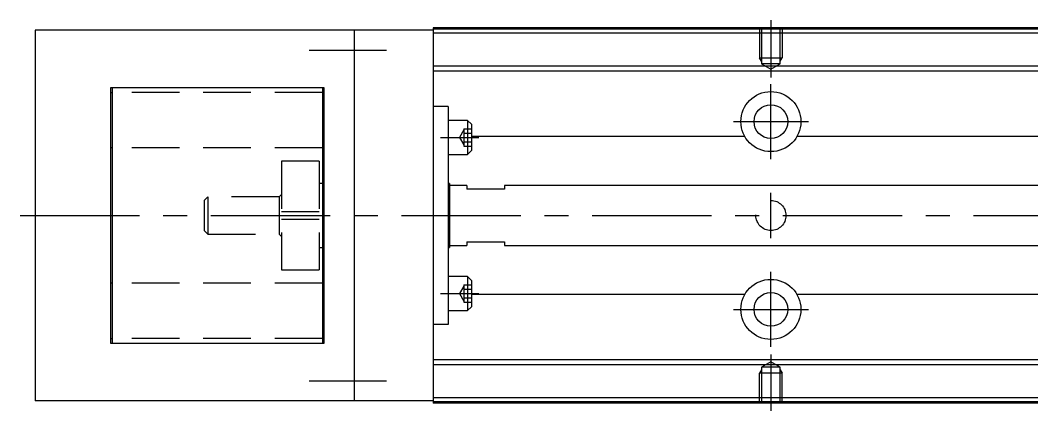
# Model space of a CAD drawing. Extents: x 0 to 524, y -8 to 401.
# Drawn here: x 117.1 to 251.9, y 202.7 to 254.7 of the extents above; entities that cross this region are included whole.
import ezdxf

# ---------------------------------------------------------------- set-up
doc = ezdxf.new("R2010")
doc.units = 0
doc.header["$LTSCALE"] = 0.5
doc.linetypes.add('CENTER', pattern=[50.8, 31.75, -6.35, 6.35, -6.35])
doc.linetypes.add('DASHED', pattern=[19.05, 12.7, -6.35])
for name, color, linetype in [('MSM_CENTER', 1, 'CENTER'), ('MSM_CONTINUOUS', 7, 'CONTINUOUS'), ('MSM_DASHED', 4, 'DASHED')]:
    doc.layers.add(name, color=color, linetype=linetype)

msp = doc.modelspace()

# ---------------------------------------------------------------- linework, layer by layer
at = {"layer": 'MSM_CENTER'}
for p, q in [((217.11, 254.69), (217.11, 247.06)), ((155.61, 250.69), (165.91, 250.69)), ((217.11, 236.19), (217.11, 246.19)), ((212.11, 241.19), (222.11, 241.19)), ((173.11, 239.08), (178.21, 239.08)), ((217.11, 225.69), (217.11, 231.69)), ((117.11, 228.69), (434.11, 228.69)), ((217.11, 211.19), (217.11, 221.19)), ((173.11, 218.3), (178.21, 218.3)), ((212.11, 216.19), (222.11, 216.19)), ((217.11, 210.2), (217.11, 202.69)), ((155.61, 206.69), (165.91, 206.69))]:
    msp.add_line(p, q, dxfattribs=at)
at = {"layer": 'MSM_CONTINUOUS'}
for p, q in [((119.11, 253.39), (119.11, 203.99)), ((172.11, 253.39), (119.11, 253.39)), ((161.61, 253.39), (161.61, 203.99)), ((422.11, 253.69), (172.11, 253.69)), ((172.11, 253.69), (172.11, 203.69)), ((422.11, 253.49), (172.11, 253.49)), ((422.11, 252.99), (172.11, 252.99)), ((266.11, 248.59), (172.11, 248.59)), ((266.11, 247.89), (172.11, 247.89)), ((129.11, 245.69), (129.11, 211.69)), ((157.61, 245.69), (129.11, 245.69)), ((129.36, 245.69), (129.36, 211.69)), ((157.36, 245.69), (157.36, 211.69)), ((157.61, 211.69), (157.61, 245.69)), ((129.11, 245.09), (129.36, 245.09)), ((157.36, 245.09), (157.61, 245.09)), ((174.11, 243.19), (172.11, 243.19)), ((174.11, 243.19), (174.11, 214.19)), ((176.71, 241.33), (174.11, 241.33)), ((176.71, 241.33), (176.71, 236.83)), ((177.21, 240.83), (176.71, 241.33)), ((177.21, 240.83), (177.21, 237.33)), ((213.62, 239.23), (177.21, 239.23)), ((266.11, 239.23), (220.59, 239.23)), ((129.36, 237.69), (129.11, 237.69)), ((157.61, 237.69), (157.36, 237.69)), ((176.71, 236.83), (177.21, 237.33)), ((174.11, 236.83), (176.71, 236.83)), ((157.61, 232.94), (157.36, 232.94)), ((174.31, 232.94), (174.11, 232.94)), ((174.31, 232.94), (174.31, 224.44)), ((176.61, 232.69), (174.31, 232.69)), ((176.61, 232.69), (176.61, 232.19)), ((181.61, 232.19), (176.61, 232.19)), ((181.61, 232.69), (181.61, 232.19)), ((259.11, 232.69), (181.61, 232.69)), ((176.61, 225.19), (181.61, 225.19)), ((176.61, 225.19), (176.61, 224.69)), ((181.61, 225.19), (181.61, 224.69)), ((157.36, 224.44), (157.61, 224.44)), ((174.11, 224.44), (174.31, 224.44)), ((174.31, 224.69), (176.61, 224.69)), ((181.61, 224.69), (259.11, 224.69)), ((129.36, 219.69), (129.11, 219.69)), ((157.61, 219.69), (157.36, 219.69)), ((176.71, 220.55), (174.11, 220.55)), ((176.71, 220.55), (176.71, 216.05)), ((177.21, 220.05), (176.71, 220.55)), ((177.21, 220.05), (177.21, 216.55)), ((213.62, 218.15), (177.21, 218.15)), ((266.11, 218.15), (220.59, 218.15)), ((174.11, 216.05), (176.71, 216.05)), ((176.71, 216.05), (177.21, 216.55)), ((174.11, 214.19), (172.11, 214.19)), ((129.11, 212.29), (129.36, 212.29)), ((129.11, 211.69), (157.61, 211.69)), ((157.36, 212.29), (157.61, 212.29)), ((266.11, 209.49), (172.11, 209.49)), ((266.11, 208.79), (172.11, 208.79)), ((172.11, 203.99), (119.11, 203.99)), ((422.11, 204.39), (172.11, 204.39)), ((422.11, 203.89), (172.11, 203.89)), ((422.11, 203.69), (172.11, 203.69))]:
    msp.add_line(p, q, dxfattribs=at)
for centre, radius in [((217.11, 241.19), 4), ((217.11, 241.19), 2.25), ((217.11, 216.19), 4), ((217.11, 216.19), 2.25)]:
    msp.add_circle(centre, radius, dxfattribs=at)
at = {"layer": 'MSM_DASHED'}
for p, q in [((215.61, 253.69), (215.61, 249.69)), ((215.88, 253.69), (215.88, 248.89)), ((218.34, 248.89), (218.34, 253.69)), ((218.61, 253.69), (218.61, 249.69)), ((215.61, 249.69), (218.61, 249.69)), ((215.88, 249.22), (215.61, 249.69)), ((218.34, 249.22), (218.61, 249.69)), ((215.88, 248.89), (217.11, 248.18)), ((218.34, 248.89), (215.88, 248.89)), ((217.11, 248.18), (218.34, 248.89)), ((157.36, 245.09), (129.36, 245.09)), ((176.21, 240.08), (175.63, 239.08)), ((176.21, 240.24), (177.21, 240.24)), ((176.21, 240.24), (176.21, 237.93)), ((175.63, 239.08), (176.21, 238.08)), ((176.21, 239.66), (177.21, 239.66)), ((157.36, 237.69), (129.36, 237.69)), ((176.21, 238.5), (177.21, 238.5)), ((176.21, 237.93), (177.21, 237.93)), ((151.91, 235.94), (151.91, 221.44)), ((156.91, 235.94), (151.91, 235.94)), ((156.91, 235.92), (151.91, 235.92)), ((156.91, 235.94), (156.91, 221.44)), ((157.36, 232.94), (156.91, 232.94)), ((142.11, 231.19), (141.61, 230.69)), ((141.61, 230.69), (141.61, 226.69)), ((142.11, 231.19), (142.11, 226.19)), ((151.61, 231.19), (142.11, 231.19)), ((151.91, 231.49), (151.61, 231.19)), ((151.61, 231.19), (151.61, 226.19)), ((151.91, 229.24), (156.91, 229.24)), ((156.91, 228.14), (151.91, 228.14)), ((141.61, 226.69), (142.11, 226.19)), ((142.11, 226.19), (151.61, 226.19)), ((151.61, 226.19), (151.91, 225.89)), ((156.91, 224.44), (157.36, 224.44)), ((151.91, 221.46), (156.91, 221.46)), ((151.91, 221.44), (156.91, 221.44)), ((157.36, 219.69), (129.36, 219.69)), ((176.21, 219.3), (175.63, 218.3)), ((176.21, 219.45), (177.21, 219.45)), ((176.21, 219.45), (176.21, 217.14)), ((176.21, 218.87), (177.21, 218.87)), ((175.63, 218.3), (176.21, 217.3)), ((176.21, 217.72), (177.21, 217.72)), ((176.21, 217.14), (177.21, 217.14)), ((157.36, 212.29), (129.36, 212.29)), ((217.11, 209.2), (215.88, 208.49)), ((218.34, 208.49), (217.11, 209.2)), ((215.88, 208.16), (215.61, 207.69)), ((218.61, 207.69), (215.61, 207.69)), ((215.61, 203.69), (215.61, 207.69)), ((215.88, 208.49), (215.88, 203.69)), ((218.34, 208.49), (215.88, 208.49)), ((218.34, 203.69), (218.34, 208.49)), ((218.34, 208.16), (218.61, 207.69)), ((218.61, 203.69), (218.61, 207.69))]:
    msp.add_line(p, q, dxfattribs=at)
msp.add_circle((217.11, 228.69), 2, dxfattribs=at)

doc.saveas('drawing.dxf')
